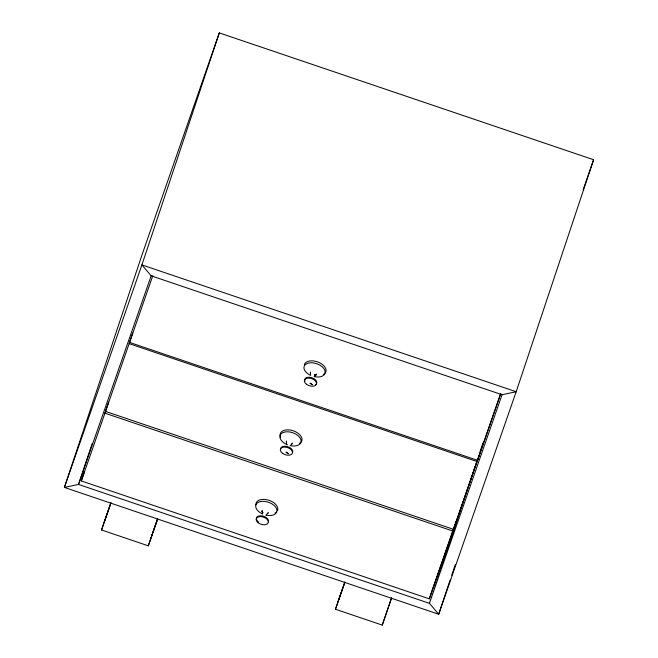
<?xml version="1.0" encoding="UTF-8"?>
<svg xmlns="http://www.w3.org/2000/svg" width="658" height="658" viewBox="0 0 658 658"><rect width="100%" height="100%" fill="white"/><g stroke="black" fill="none" stroke-linecap="round" stroke-linejoin="round"><path stroke-width="0.99" d="M219.303 32.9L141.889 264.903L64.402 487.43L438.697 614.251L516.185 391.732L593.598 159.73L219.303 32.9L141.815 255.427L64.402 487.43L78.516 484.436L429.419 603.337L438.697 614.251L450.08 580.134M92.153 443.574L78.516 484.436L151.167 275.817L141.889 264.903L516.185 391.732L502.07 394.718L151.167 275.817M480.258 452.145L429.304 598.846L81.329 480.94L84.471 471.539M108.677 402.013L104.935 413.166L452.91 531.072M132.71 333.014L129.141 343.641L477.116 461.554L500.236 394.759M157.706 518.891L148.321 545.836L101.538 529.978L110.848 502.909M148.321 545.836L157.558 518.734M391.568 598.032L382.257 625.1L335.473 609.25L344.784 582.174M382.257 625.1L391.494 597.999M429.304 598.846L432.446 589.445M477.79 458.379L429.419 603.337L502.07 394.718M480.06 451.569L482.98 442.818M451.709 575.265L455.287 564.539M81.329 480.94L152.837 275.612M101.538 529.978L110.914 503.041M150.937 537.997L157.632 518.759M335.473 609.25L344.85 582.305M432.783 588.474L456.043 521.662M477.116 461.554L453.51 529.328L105.543 411.423M500.812 393.517L477.544 460.329L129.568 342.423M583.161 189.718L593.598 159.73M104.153 522.139L110.922 502.934M338.089 601.412L344.858 582.198M314.384 376.647L316.547 374.139L315.824 374.912M290.359 445.647L292.522 443.138L291.79 443.92M266.145 515.173L268.316 512.664L267.584 513.437M314.458 375.2L316.054 374.986L314.508 374.731M261.966 511.529L263.142 512.681M310.494 373.111L310.395 372.058L310.617 375.373A10.989 6.547 18.5 0 1 307.031 363.553A10.989 6.547 18.5 0 1 324.419 369.451A10.989 6.547 18.5 0 1 314.211 376.598M286.46 442.11L286.37 441.057L286.592 444.372M262.254 511.628L262.155 510.575L262.386 513.898M258.438 521.893A6.317 3.767 18.5 0 1 257.114 520.552M256.702 519.853A6.317 3.767 18.5 0 1 262.147 515.872A6.317 3.767 18.5 0 1 268.48 521.852M276.689 511.908A11.367 6.777 18.5 0 1 275.077 513.092M255.896 504.867A11.367 6.777 18.5 0 1 267.674 499.907A11.367 6.777 18.5 0 1 277.635 510.378M262.394 513.906A10.989 6.547 18.5 0 1 258.791 502.079A10.989 6.547 18.5 0 1 276.179 507.968A10.989 6.547 18.5 0 1 265.972 515.124M280.637 437.249A11.367 6.777 18.5 0 1 293.304 430.809A11.367 6.777 18.5 0 1 299.283 443.566M287.48 444.767A10.989 6.547 18.5 0 1 282.57 432.758A10.989 6.547 18.5 0 1 300.27 438.244A10.989 6.547 18.5 0 1 290.178 445.598M280.727 448.279A6.317 3.767 18.5 0 1 287.941 446.749A6.317 3.767 18.5 0 1 292.687 452.334M304.341 364.557A11.367 6.777 18.5 0 1 320.043 362.969A11.367 6.777 18.5 0 1 323.317 374.566M304.934 381.327A6.317 3.767 18.5 0 1 311.974 377.75A6.317 3.767 18.5 0 1 315.297 384.84M312.394 384.708L310.107 383.211L312.394 384.708M288.369 453.707L286.074 452.21L288.369 453.707M258.142 522.74A6.333 3.775 18.5 0 0 268.217 522.707A6.333 3.775 18.5 0 0 260.288 516.563A6.333 3.775 18.5 0 0 258.142 522.74M282.348 453.222A6.333 3.775 18.5 0 0 292.423 453.181A6.333 3.775 18.5 0 0 284.503 447.045A6.333 3.775 18.5 0 0 282.348 453.222M306.381 384.223A6.333 3.775 18.5 0 0 316.457 384.182A6.333 3.775 18.5 0 0 308.528 378.037A6.333 3.775 18.5 0 0 306.381 384.223"/></g></svg>
